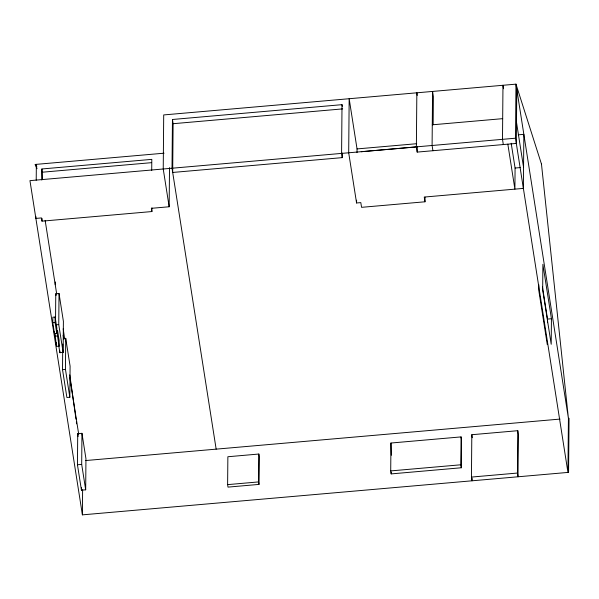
<?xml version="1.0" encoding="UTF-8"?>
<svg xmlns="http://www.w3.org/2000/svg" width="599" height="599" viewBox="0 0 599 599"><rect width="100%" height="100%" fill="white"/><g stroke="black" fill="none" stroke-linecap="round" stroke-linejoin="round"><path stroke-width="0.9" d="M35.895 216.553L35.88 218.418L41.488 217.924L41.997 221.158L151.891 211.552L151.921 207.853M36.21 180.202L36.352 164.351L36.779 167.114M41.818 180.052L41.915 168.97L151.809 159.364L151.712 170.453M41.997 221.158L42.02 218.388M42.357 179.588L41.915 168.97M52.794 322.756L52.847 317.223L55.123 317.021L56.853 328.042L56.808 333.576L54.524 333.778L52.794 322.756L55.078 322.554L55.123 317.021M54.524 333.778L54.539 331.936M55.243 284.75L55.265 281.957M59.106 346.132L57.511 335.957L57.556 330.423L59.159 340.599L59.106 346.132L56.501 346.364L54.928 333.418M55.512 323.041L55.767 293.795L59.031 293.51L63.397 321.341L63.127 352.414L59.863 352.699L58.739 345.518M56.501 346.364L56.531 342.673M63.127 352.414L58.754 324.583L59.031 293.51M59.863 352.699L59.878 350.872M63.531 338.532L65.733 338.338L70.098 366.169L69.828 397.242L66.893 397.496L62.528 369.665L62.753 344.081M69.828 397.242L65.463 369.411L65.733 338.338M77.451 464.764L77.72 433.691L81.958 433.317L85.949 458.737L85.679 489.81L81.442 490.177L77.451 464.764L81.689 464.39L81.958 433.317M81.442 490.177L81.464 487.436M151.891 211.552L151.382 208.317L169.158 206.767L163.235 169L163.707 114.933L515.971 84.145L515.499 138.204L567.949 472.416L568.421 418.357L569.05 418.297L568.578 472.364L82.4 514.855L82.617 489.69M169.158 206.767L169.502 167.615M342.284 106.352L342.014 104.668L172.452 119.486L172.025 168.229L216.157 449.145M172.452 119.486L173.111 123.708L172.684 172.452L342.254 157.634L342.299 153.037M227.62 484.628L227.867 456.745L258.843 454.035L259.232 456.52L258.993 484.404L228.009 487.114L227.62 484.628L258.603 481.918L258.843 454.035M342.014 104.668L341.595 153.411L342.254 157.634M425.028 197.161L424.991 201.788L361.556 207.329L360.815 202.612L356.57 202.979L356.592 200.186M357.011 152.648L357.041 148.919L349.165 98.723L348.693 152.79L356.57 202.979M390.713 470.911L390.952 443.028L461.065 436.903L461.529 439.883L461.29 467.767L391.177 473.899L390.713 470.911L460.818 464.787L461.065 436.903M391.177 473.899L391.192 472.034M391.342 455.307L390.952 443.028M516.787 89.363L516.316 143.423L417.189 152.094L417.233 146.5M433.144 124.465L433.391 96.656L432.568 91.437L432.096 145.497L432.92 150.716M472.057 478.039L472.034 480.802L471.45 477.074L471.817 434.717L517.798 430.696L518.382 434.425L518.015 476.782L517.431 473.053L517.798 430.696M511.194 143.251L515.08 168.034L514.9 189.142L507.84 144.164M538.801 284.735L538.756 290.208L547.291 344.62M547.486 322.726L547.516 319.08L542.454 286.801M551.432 318.735L551.207 344.283L542.672 289.864L542.889 264.324L551.432 318.735L547.516 319.08M173.111 123.708L342.68 108.891M432.276 124.809L502.681 118.654M164.044 153.194L35.071 164.463L37.033 168.678M42.424 172.198L151.382 162.681M357.041 148.919L416.687 143.708M518.255 134.827L523.848 134.341L523.376 188.4L424.249 197.064L424.991 201.788M515.499 138.204L29.95 180.643L82.4 514.855M361.257 151.742L416.537 146.905M515.08 168.034L520.172 167.593M56.313 324.8L58.754 324.583M54.906 336.181L57.511 335.957M62.528 369.665L65.463 369.411M85.664 460.549L560.035 419.083M471.45 477.074L517.431 473.053M516.503 122.316L523.563 167.293M503.519 88.757L502.973 85.283L502.501 139.342L503.317 144.561M471.817 434.717L472.289 437.697M417.248 95.421L416.844 92.808L416.372 146.875L417.189 152.094M460.818 464.787L461.29 467.767M258.603 481.918L258.993 484.404M45.15 220.417L56.688 293.952M63.187 335.35L63.764 339.027M69.821 377.662L78.724 434.387M55.767 293.795L56.051 295.592M77.72 433.691L78.147 436.409M81.689 464.39L85.679 489.81M55.078 322.554L56.808 333.576M63.202 328.799L64.647 338.929M69.784 374.862L75.983 419.18M76.358 421.966L76.612 423.822M541.474 164.089L515.971 84.145L568.421 418.357L541.474 164.089"/></g></svg>
